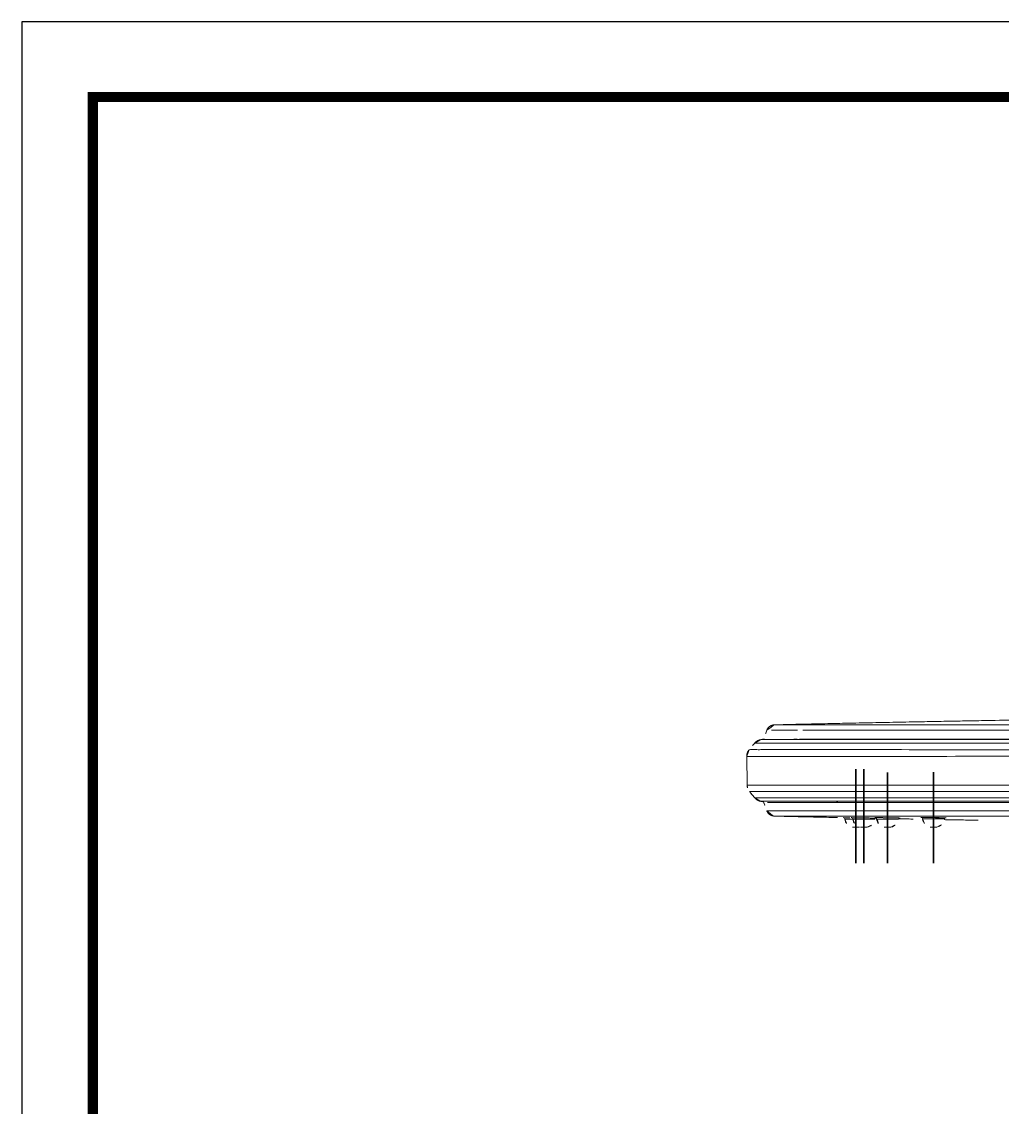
# Model space of a CAD drawing. Extents: x 16296660632 to 16296676033, y -37409619871 to -37409617369.
# Drawn here: x 16296675381.8 to 16296675526.2, y -37409617529.1 to -37409617369.3 of the extents above; entities that cross this region are included whole.
import ezdxf

# ---------------------------------------------------------------- set-up
doc = ezdxf.new("R2010")
doc.units = 0
doc.header["$LTSCALE"] = 10
doc.header["$MEASUREMENT"] = 0
doc.linetypes.add('CENTER', pattern=[2, 1.25, -0.25, 0.25, -0.25])
doc.linetypes.add('CENTERX2', pattern=[4, 2.5, -0.5, 0.5, -0.5])
doc.layers.get('0').update_dxf_attribs({"linetype": 'CONTINUOUS'})
doc.layers.add('1', color=7, linetype='CONTINUOUS')
doc.layers.add('중심선', color=1, linetype='CENTERX2')

msp = doc.modelspace()

# ---------------------------------------------------------------- linework, layer by layer
at = {"ltscale": 0.5}
msp.add_lwpolyline([(16296675381.837231, -37409617846.30687), (16296676032.837231, -37409617846.30687), (16296676032.837231, -37409617369.30687), (16296675381.837231, -37409617369.30687)], close=True, dxfattribs=at)
at = {"color": 5, "linetype": 'ByBlock', "lineweight": 200, "const_width": 1.5}
msp.add_lwpolyline([(16296675392.30542, -37409617825.882156), (16296676022.30542, -37409617825.882156), (16296676022.30542, -37409617380.382156), (16296675392.30542, -37409617380.382156)], close=True, dxfattribs=at)
at = {"layer": '1', "color": 7, "linetype": 'Continuous', "lineweight": 18}
for p, q in [((16296675488.55282, -37409617477.425117), (16296675488.589821, -37409617481.664673)), ((16296675502.941389, -37409617486.455788), (16296675502.97953, -37409617486.672127)), ((16296675504.116579, -37409617486.452377), (16296675504.154921, -37409617486.66983)), ((16296675507.38587, -37409617486.66983), (16296675507.41263, -37409617486.518097)), ((16296675507.626499, -37409617486.440277), (16296675507.664709, -37409617486.656952)), ((16296675510.89566, -37409617486.656952), (16296675510.923441, -37409617486.49942)), ((16296675514.39299, -37409617486.420052), (16296675514.43079, -37409617486.634438)), ((16296675517.661751, -37409617486.634438), (16296675517.691, -37409617486.468529)), ((16296675505.095011, -37409617487.867393), (16296675504.095011, -37409617487.867393)), ((16296675506.270399, -37409617487.865082), (16296675505.270399, -37409617487.865082)), ((16296675509.78019, -37409617487.852211), (16296675508.78019, -37409617487.852211)), ((16296675516.54627, -37409617487.829697), (16296675515.54627, -37409617487.829697))]:
    msp.add_line(p, q, dxfattribs=at)
at = {"layer": '1', "color": 7, "linetype": 'Continuous', "lineweight": 13}
for p, q in [((16296675504.155439, -37409617486.672127), (16296675502.97953, -37409617486.672127)), ((16296675507.38587, -37409617486.66983), (16296675504.154921, -37409617486.66983)), ((16296675510.89566, -37409617486.656952), (16296675507.664709, -37409617486.656952)), ((16296675517.661751, -37409617486.634438), (16296675514.43079, -37409617486.634438))]:
    msp.add_line(p, q, dxfattribs=at)
at = {"layer": '1', "color": 7, "linetype": 'Continuous', "lineweight": 18}
for centre, start, end in [((16296675504.456751, -37409617486.411659), 189.99981966, 256.04528578), ((16296675505.63213, -37409617486.409363), 189.99981966, 256.04528578), ((16296675504.733271, -37409617486.411659), 283.95471422, 287.58212171), ((16296675505.908661, -37409617486.409363), 283.95471422, 350.00018034), ((16296675509.14192, -37409617486.396477), 189.99981966, 256.04528578), ((16296675509.418449, -37409617486.396477), 283.95471422, 350.00018034), ((16296675515.908001, -37409617486.37397), 189.99981966, 256.04528578), ((16296675516.18454, -37409617486.37397), 283.95471422, 350.00018034)]:
    msp.add_arc(centre, 1.5, start, end, dxfattribs=at)
msp.add_ellipse((16296675490.08976, -37409617481.65155), major_axis=(0.475453, 1.422654), ratio=1, start_param=1.9020684455, end_param=2.5961518513, dxfattribs=at)
for points, knots in [([(16296675600.23868, -37409617471.351562), (16296675599.0021, -37409617471.356171), (16296675595.342791, -37409617471.37114), (16296675589.479971, -37409617471.401817), (16296675582.869221, -37409617471.444), (16296675577.27511, -37409617471.48597), (16296675572.61273, -37409617471.525078), (16296675568.79702, -37409617471.559776), (16296675565.342079, -37409617471.593369), (16296675561.977381, -37409617471.628014), (16296675558.39641, -37409617471.666962), (16296675554.3344, -37409617471.71389), (16296675549.75635, -37409617471.770233), (16296675544.72481, -37409617471.836403), (16296675539.392111, -37409617471.911392), (16296675533.933491, -37409617471.993492), (16296675528.489651, -37409617472.080437), (16296675523.94915, -37409617472.157158), (16296675520.31448, -37409617472.221283), (16296675517.392879, -37409617472.274246), (16296675514.148371, -37409617472.334778), (16296675510.482491, -37409617472.405342), (16296675506.59803, -37409617472.48275), (16296675502.799801, -37409617472.560966), (16296675499.385441, -37409617472.634003), (16296675496.524401, -37409617472.695183), (16296675494.824381, -37409617472.736931), (16296675494.07951, -37409617472.75589)], [0, 0, 0, 0, 0.0349417361, 0.1034002877, 0.1656655032, 0.2217425314, 0.2614750586, 0.2974129654, 0.3295657451, 0.3591045097, 0.3924928588, 0.4307574686, 0.4738905568, 0.5218627427, 0.5729437372, 0.6245891133, 0.676122078, 0.7267874055, 0.7529062709, 0.7788412694, 0.8093555187, 0.8446009801, 0.8824455589, 0.9191385793, 0.9519486906, 0.9789459083, 1, 1, 1, 1]), ([(16296675494.07975, -37409617472.755882), (16296675493.985929, -37409617472.758469), (16296675493.77795, -37409617472.764214), (16296675493.46294, -37409617472.773323), (16296675493.150499, -37409617472.781754), (16296675492.917789, -37409617472.787727), (16296675492.76236, -37409617472.791199), (16296675492.73439, -37409617472.791817)], [0, 0, 0, 0, 0.392822996, 0.689407422, 0.8904704692, 0.981209103, 1, 1, 1, 1]), ([(16296675490.62767, -37409617474.968323), (16296675490.661949, -37409617474.967331), (16296675490.73045, -37409617474.965347), (16296675491.10955, -37409617474.973831), (16296675491.821871, -37409617474.967209), (16296675493.327681, -37409617474.972191), (16296675496.028761, -37409617474.973824), (16296675500.612089, -37409617474.964951), (16296675504.290251, -37409617474.971046), (16296675508.64403, -37409617474.968353), (16296675514.16291, -37409617474.966217), (16296675520.63385, -37409617474.971222), (16296675525.93157, -37409617474.967773), (16296675531.564791, -37409617474.969254), (16296675537.399349, -37409617474.971718), (16296675543.34598, -37409617474.969788), (16296675551.363319, -37409617474.970543), (16296675561.489031, -37409617474.973671), (16296675573.684219, -37409617474.970383), (16296675585.89427, -37409617474.971397), (16296675599.6105, -37409617474.97226), (16296675611.847191, -37409617474.970642), (16296675620.007179, -37409617474.970284), (16296675622.59458, -37409617474.970169)], [0, 0, 0, 0, 0.0356633735, 0.0712636239, 0.1068449259, 0.1424576479, 0.2492353715, 0.3116000348, 0.3425471391, 0.37336555, 0.4356868512, 0.4668495965, 0.4981385619, 0.5296517392, 0.5610758629, 0.5923352151, 0.6235999697, 0.6862713716, 0.7490528786, 0.8117906027, 0.8745196925, 0.9602123317, 1, 1, 1, 1]), ([(16296675496.81246, -37409617474.901291), (16296675498.92131, -37409617474.902069), (16296675501.7871, -37409617474.901016), (16296675508.03265, -37409617474.902412), (16296675510.4597, -37409617474.901749), (16296675515.93399, -37409617474.901558), (16296675518.99132, -37409617474.902519), (16296675528.98955, -37409617474.901237), (16296675536.5867, -37409617474.901558), (16296675551.953079, -37409617474.901047), (16296675559.78315, -37409617474.89637), (16296675567.594641, -37409617474.900253)], [0, 0, 0, 0, 0.25, 0.25, 0.375, 0.375, 0.5, 0.5, 0.75, 0.75, 1, 1, 1, 1]), ([(16296675622.5945, -37409617484.207199), (16296675606.427031, -37409617484.207153), (16296675590.263201, -37409617484.213013), (16296675570.1206, -37409617484.205704), (16296675566.093611, -37409617484.210136), (16296675558.054001, -37409617484.210449), (16296675554.041361, -37409617484.206497), (16296675546.06814, -37409617484.207863), (16296675542.10741, -37409617484.207314), (16296675534.279249, -37409617484.206444), (16296675530.45837, -37409617484.20536), (16296675523.253611, -37409617484.209084), (16296675519.81477, -37409617484.210609), (16296675513.66226, -37409617484.211487), (16296675510.91964, -37409617484.210091), (16296675506.138371, -37409617484.203911), (16296675504.15382, -37409617484.207932), (16296675500.768419, -37409617484.20845), (16296675499.365101, -37409617484.207382), (16296675495.77857, -37409617484.206589), (16296675494.28322, -37409617484.204712), (16296675492.18718, -37409617484.209686), (16296675491.60001, -37409617484.20723), (16296675491.600071, -37409617484.208099)], [0, 0, 0, 0, 0.25, 0.25, 0.3125, 0.3125, 0.375, 0.375, 0.4375, 0.4375, 0.5, 0.5, 0.5625, 0.5625, 0.625, 0.625, 0.6875, 0.6875, 0.75, 0.75, 0.875, 0.875, 1, 1, 1, 1]), ([(16296675501.7684, -37409617484.108528), (16296675501.81995, -37409617484.126831), (16296675501.891041, -37409617484.156517), (16296675501.95966, -37409617484.191628), (16296675501.978861, -37409617484.202003)], [0, 0, 0, 0, 0.7169945936, 1, 1, 1, 1]), ([(16296675492.7509, -37409617486.222908), (16296675492.77084, -37409617486.223343), (16296675492.918791, -37409617486.226631), (16296675493.143049, -37409617486.232422), (16296675493.458771, -37409617486.240913), (16296675493.77178, -37409617486.249977), (16296675493.98012, -37409617486.255722), (16296675494.073771, -37409617486.258308)], [0, 0, 0, 0, 0.0135761566, 0.104437798, 0.3063371247, 0.6046133394, 1, 1, 1, 1]), ([(16296675494.07353, -37409617486.258301), (16296675494.753969, -37409617486.275742), (16296675496.29343, -37409617486.313812), (16296675498.87114, -37409617486.36924), (16296675501.078739, -37409617486.416939), (16296675502.42729, -37409617486.444946), (16296675502.7377, -37409617486.45137)], [0, 0, 0, 0, 0.2356206505, 0.5330758764, 0.8925223717, 1, 1, 1, 1]), ([(16296675502.737551, -37409617486.451576), (16296675502.737551, -37409617486.451591), (16296675502.77331, -37409617486.452316), (16296675502.910379, -37409617486.455162), (16296675503.013599, -37409617486.457298), (16296675503.272289, -37409617486.462646), (16296675503.431339, -37409617486.465927), (16296675503.764009, -37409617486.472809), (16296675503.9382, -37409617486.476402), (16296675504.117821, -37409617486.48011)], [0, 0, 0, 0, 0.2567476775, 0.2567476775, 0.5134937056, 0.5134937056, 0.770270135, 0.770270135, 1, 1, 1, 1]), ([(16296675503.913151, -37409617486.450439), (16296675503.91305, -37409617486.449883), (16296675503.9487, -37409617486.450043), (16296675504.08559, -37409617486.451729), (16296675504.188709, -37409617486.453293), (16296675504.44725, -37409617486.457603), (16296675504.606239, -37409617486.460388), (16296675504.957319, -37409617486.466797), (16296675505.15427, -37409617486.470512), (16296675505.558371, -37409617486.478317), (16296675505.771099, -37409617486.482529), (16296675506.18268, -37409617486.49086), (16296675506.387199, -37409617486.495087), (16296675506.759809, -37409617486.503021), (16296675506.933041, -37409617486.506813), (16296675507.224621, -37409617486.513443), (16296675507.347, -37409617486.516373), (16296675507.524651, -37409617486.520973), (16296675507.58238, -37409617486.522697), (16296675507.611059, -37409617486.52404), (16296675507.614441, -37409617486.524292), (16296675507.61445, -37409617486.524483)], [0, 0, 0, 0, 0.1073627232, 0.1073627232, 0.2147249832, 0.2147249832, 0.322096161, 0.322096161, 0.429487925, 0.429487925, 0.5369016112, 0.5369016112, 0.6443290261, 0.6443290261, 0.7517568275, 0.7517568275, 0.859170354, 0.859170354, 0.9665619916, 0.9665619916, 1, 1, 1, 1]), ([(16296675507.423559, -37409617486.441093), (16296675507.423361, -37409617486.439919), (16296675507.4589, -37409617486.439377), (16296675507.595591, -37409617486.439659), (16296675507.698629, -37409617486.440468), (16296675507.95702, -37409617486.443291), (16296675508.11594, -37409617486.445343), (16296675508.466921, -37409617486.450394), (16296675508.66382, -37409617486.453461), (16296675509.067869, -37409617486.460167), (16296675509.280581, -37409617486.463913), (16296675509.69216, -37409617486.471558), (16296675509.8967, -37409617486.475563), (16296675510.26939, -37409617486.483292), (16296675510.442671, -37409617486.487122), (16296675510.734409, -37409617486.494087), (16296675510.85688, -37409617486.497307), (16296675511.03475, -37409617486.502731), (16296675511.0926, -37409617486.504997), (16296675511.12149, -37409617486.507133), (16296675511.12491, -37409617486.507584), (16296675511.12488, -37409617486.507973)], [0, 0, 0, 0, 0.1073298812, 0.1073298812, 0.2146595858, 0.2146595858, 0.3219932245, 0.3219932245, 0.4293413762, 0.4293413762, 0.53670768, 0.53670768, 0.6440881049, 0.6440881049, 0.751472959, 0.751472959, 0.8588508299, 0.8588508299, 0.966213093, 0.966213093, 1, 1, 1, 1]), ([(16296675514.19066, -37409617486.424316), (16296675514.190319, -37409617486.422417), (16296675514.22574, -37409617486.421021), (16296675514.362209, -37409617486.419456), (16296675514.465151, -37409617486.419273), (16296675514.723379, -37409617486.420097), (16296675514.882231, -37409617486.421127), (16296675515.233101, -37409617486.424248), (16296675515.42996, -37409617486.426376), (16296675515.833941, -37409617486.43145), (16296675516.04664, -37409617486.434464), (16296675516.45821, -37409617486.440941), (16296675516.662769, -37409617486.444504), (16296675517.03554, -37409617486.451714), (16296675517.208891, -37409617486.455437), (16296675517.50079, -37409617486.462547), (16296675517.623381, -37409617486.466042), (16296675517.801479, -37409617486.472267), (16296675517.85947, -37409617486.475113), (16296675517.88862, -37409617486.478157), (16296675517.89209, -37409617486.478859), (16296675517.89201, -37409617486.4795)], [0, 0, 0, 0, 0.1072979107, 0.1072979107, 0.2145960069, 0.2145960069, 0.3218915447, 0.3218915447, 0.4291916792, 0.4291916792, 0.5365021529, 0.5365021529, 0.6438245313, 0.6438245313, 0.7511556763, 0.7511556763, 0.8584887873, 0.8584887873, 0.9658158797, 0.9658158797, 1, 1, 1, 1]), ([(16296675510.9028, -37409617486.616814), (16296675511.4277, -37409617486.627052), (16296675512.624901, -37409617486.65023), (16296675513.8221, -37409617486.673073), (16296675514.4944, -37409617486.685783)], [0, 0, 0, 0, 0.4384440098, 1, 1, 1, 1]), ([(16296675517.6126, -37409617486.743874), (16296675517.854031, -37409617486.748306), (16296675518.90481, -37409617486.76754), (16296675521.946831, -37409617486.822502), (16296675524.747471, -37409617486.870049), (16296675526.73877, -37409617486.902451)], [0, 0, 0, 0, 0.0793668653, 0.3454224333, 1, 1, 1, 1])]:
    msp.add_open_spline(points, degree=3, knots=knots, dxfattribs=at)
for points, degree in [([(16296675491.50769, -37409617473.583923), (16296675491.34783, -37409617474.02314), (16296675491.187969, -37409617474.462357), (16296675491.028099, -37409617474.901581)], 3), ([(16296675492.609051, -37409617472.794632), (16296675492.621849, -37409617472.794243), (16296675492.63464, -37409617472.793854), (16296675492.66379, -37409617472.793282)], 3), ([(16296675492.663971, -37409617472.793282), (16296675492.634529, -37409617472.793854), (16296675492.62179, -37409617472.794243), (16296675492.609051, -37409617472.794632)], 3), ([(16296675490.622141, -37409617474.969254), (16296675491.207211, -37409617474.871727)], 1), ([(16296675495.459129, -37409617474.900917), (16296675495.895651, -37409617474.900963), (16296675496.373091, -37409617474.901123), (16296675496.896761, -37409617474.901321)], 3), ([(16296675495.59831, -37409617474.878181), (16296675495.55192, -37409617474.885773), (16296675495.505529, -37409617474.893341), (16296675495.459129, -37409617474.900917)], 3), ([(16296675496.812429, -37409617474.901443), (16296675496.34927, -37409617474.901443), (16296675495.92275, -37409617474.901443), (16296675495.5291, -37409617474.901443)], 3), ([(16296675489.726919, -37409617475.481613), (16296675489.45495, -37409617475.80265), (16296675489.18297, -37409617476.123703), (16296675488.91099, -37409617476.444733)], 3), ([(16296675489.718679, -37409617483.534157), (16296675488.94523, -37409617482.62114)], 1), ([(16296675490.61661, -37409617484.044182), (16296675491.02569, -37409617484.112373)], 1), ([(16296675491.02495, -37409617484.110336), (16296675491.18498, -37409617484.550049), (16296675491.34502, -37409617484.989761), (16296675491.50506, -37409617485.429466)], 3), ([(16296675492.432159, -37409617486.20343), (16296675492.6327, -37409617486.220032)], 1), ([(16296675492.65761, -37409617486.22094), (16296675492.63456, -37409617486.22049), (16296675492.62196, -37409617486.220154), (16296675492.61133, -37409617486.219833)], 3), ([(16296675507.40777, -37409617486.547394), (16296675507.487261, -37409617486.549004), (16296675507.56675, -37409617486.550613), (16296675507.646231, -37409617486.552208)], 3)]:
    msp.add_open_spline(points, degree=degree, dxfattribs=at)
for points, weights in [([(16296675491.50769, -37409617473.583923), (16296675491.788429, -37409617472.812599), (16296675492.609051, -37409617472.794632)], [1, 0.825381919497, 1]), ([(16296675489.721439, -37409617475.476936), (16296675490.07653, -37409617475.060188), (16296675490.61661, -37409617474.970169)], [0.999497707828, 0.939139821635, 1]), ([(16296675488.552771, -37409617477.419601), (16296675488.54793, -37409617476.864548), (16296675488.905569, -37409617476.440041)], [1, 0.937619477865, 0.999516411095]), ([(16296675489.718679, -37409617483.534157), (16296675490.074141, -37409617483.953773), (16296675490.61661, -37409617484.044182)], [1, 0.938887634808, 1]), ([(16296675491.502701, -37409617485.430344), (16296675491.74362, -37409617486.092247), (16296675492.439011, -37409617486.204552)], [0.99999484672, 0.846335674812, 0.963096525886])]:
    msp.add_rational_spline(points, weights, degree=2, dxfattribs=at)
at = {"layer": '1', "color": 7, "linetype": 'Continuous', "lineweight": 13}
for points, knots in [([(16296675496.02548, -37409617473.574013), (16296675494.485701, -37409617473.575737), (16296675493.4237, -37409617473.577461), (16296675491.915621, -37409617473.58036), (16296675491.512991, -37409617473.582253), (16296675491.50769, -37409617473.583923)], [0, 0, 0, 0, 0.5, 0.5, 1, 1, 1, 1]), ([(16296675492.66379, -37409617472.793282), (16296675492.670309, -37409617472.793159), (16296675492.733879, -37409617472.791992), (16296675493.082479, -37409617472.787086), (16296675494.14678, -37409617472.7836), (16296675496.096689, -37409617472.784241), (16296675498.93681, -37409617472.786003), (16296675503.13641, -37409617472.787354), (16296675508.666161, -37409617472.789368), (16296675515.345409, -37409617472.790031), (16296675521.68314, -37409617472.789413), (16296675529.08849, -37409617472.788277), (16296675539.03826, -37409617472.786118), (16296675551.06889, -37409617472.783417), (16296675563.290199, -37409617472.780884), (16296675577.106449, -37409617472.778839), (16296675596.69586, -37409617472.77626), (16296675612.610189, -37409617472.775871), (16296675622.59461, -37409617472.775627)], [0, 0, 0, 0, 0.0048984074, 0.0424354803, 0.1066596054, 0.1707710213, 0.2349716202, 0.2936814879, 0.363235337, 0.4143500365, 0.4517321415, 0.491369393, 0.5496018249, 0.6190183431, 0.6865242283, 0.7458441692, 0.8405464269, 1, 1, 1, 1]), ([(16296675622.59458, -37409617473.564636), (16296675610.22747, -37409617473.565491), (16296675597.862619, -37409617473.563232), (16296675579.347151, -37409617473.565903), (16296675573.18022, -37409617473.569473), (16296675560.86412, -37409617473.564278), (16296675554.693041, -37409617473.569763), (16296675542.501011, -37409617473.569473), (16296675536.49313, -37409617473.570877), (16296675527.863741, -37409617473.571533), (16296675525.066799, -37409617473.571251), (16296675519.848749, -37409617473.571709), (16296675517.403049, -37409617473.572144), (16296675512.82884, -37409617473.572731), (16296675510.739941, -37409617473.571922), (16296675507.06065, -37409617473.573662), (16296675505.435659, -37409617473.573677), (16296675501.10471, -37409617473.572319), (16296675498.97451, -37409617473.574577), (16296675497.313881, -37409617473.574783)], [0, 0, 0, 0, 0.25, 0.25, 0.375, 0.375, 0.5, 0.5, 0.625, 0.625, 0.6875, 0.6875, 0.75, 0.75, 0.8125, 0.8125, 0.875, 0.875, 1, 1, 1, 1]), ([(16296675488.908331, -37409617476.447884), (16296675488.92211, -37409617476.447906), (16296675488.97212, -37409617476.448021), (16296675489.22439, -37409617476.419456), (16296675489.857901, -37409617476.445793), (16296675490.72127, -37409617476.444931), (16296675492.35302, -37409617476.425888), (16296675495.20565, -37409617476.434883), (16296675499.87067, -37409617476.43705), (16296675505.96434, -37409617476.443169), (16296675514.42713, -37409617476.44503), (16296675524.83497, -37409617476.447983), (16296675534.95612, -37409617476.447067), (16296675546.159981, -37409617476.445763), (16296675555.97192, -37409617476.398979), (16296675565.810101, -37409617476.431198), (16296675578.94375, -37409617476.434692), (16296675593.755211, -37409617476.42511), (16296675610.230659, -37409617476.433144), (16296675618.47353, -37409617476.435677), (16296675622.59454, -37409617476.436951)], [0, 0, 0, 0, 0.0172704606, 0.0626369866, 0.0939240817, 0.1252351186, 0.1749954645, 0.2504591076, 0.3121745714, 0.3746095951, 0.4372425016, 0.500377796, 0.5625552322, 0.5999236167, 0.6749316434, 0.7124304042, 0.749928387, 0.8749416453, 0.937477349, 1, 1, 1, 1]), ([(16296675622.5942, -37409617475.480186), (16296675606.26726, -37409617475.480026), (16296675589.92841, -37409617475.483749), (16296675565.55164, -37409617475.478867), (16296675557.430479, -37409617475.479156), (16296675541.239571, -37409617475.479446), (16296675533.106359, -37409617475.479317), (16296675521.99439, -37409617475.47966), (16296675518.471161, -37409617475.479553), (16296675512.187071, -37409617475.47982), (16296675509.387211, -37409617475.47998), (16296675504.53269, -37409617475.479446), (16296675502.504061, -37409617475.478416), (16296675499.04476, -37409617475.478157), (16296675497.61392, -37409617475.4785), (16296675493.994539, -37409617475.478401), (16296675492.449631, -37409617475.477318), (16296675490.858431, -37409617475.4785), (16296675490.41654, -37409617475.478394), (16296675489.871201, -37409617475.478188), (16296675489.76737, -37409617475.478279), (16296675489.72967, -37409617475.478371)], [0, 0, 0, 0, 0.25, 0.25, 0.375, 0.375, 0.5, 0.5, 0.5625, 0.5625, 0.625, 0.625, 0.6875, 0.6875, 0.75, 0.75, 0.875, 0.875, 0.9375, 0.9375, 1, 1, 1, 1]), ([(16296675622.594549, -37409617477.419601), (16296675605.98472, -37409617477.420517), (16296675589.369431, -37409617477.42144), (16296675568.678841, -37409617477.422577), (16296675564.54578, -37409617477.422821), (16296675556.278641, -37409617477.423279), (16296675552.15354, -37409617477.423508), (16296675539.914749, -37409617477.424187), (16296675531.839609, -37409617477.42466), (16296675517.28883, -37409617477.425583), (16296675510.88117, -37409617477.426033), (16296675501.25902, -37409617477.426964), (16296675497.875641, -37409617477.427406), (16296675492.954969, -37409617477.428337), (16296675491.372919, -37409617477.428787), (16296675489.15712, -37409617477.42971), (16296675488.55851, -37409617477.430183), (16296675488.55287, -37409617477.430634)], [0, 0, 0, 0, 0.25, 0.25, 0.3125, 0.3125, 0.375, 0.375, 0.5, 0.5, 0.625, 0.625, 0.75, 0.75, 0.875, 0.875, 1, 1, 1, 1]), ([(16296675488.589821, -37409617481.664673), (16296675488.595461, -37409617481.664673), (16296675489.193951, -37409617481.664673), (16296675491.409349, -37409617481.664673), (16296675492.99111, -37409617481.664673), (16296675496.68034, -37409617481.664673), (16296675498.13633, -37409617481.664673), (16296675501.64533, -37409617481.664673), (16296675503.696091, -37409617481.664673), (16296675508.50403, -37409617481.664673), (16296675511.284901, -37409617481.664673), (16296675517.5151, -37409617481.664673), (16296675520.946131, -37409617481.664673), (16296675528.216379, -37409617481.664673), (16296675532.06959, -37409617481.664673), (16296675539.967291, -37409617481.664673), (16296675544.001459, -37409617481.664673), (16296675552.158449, -37409617481.664673), (16296675556.28281, -37409617481.664673), (16296675564.549219, -37409617481.664673), (16296675568.6821, -37409617481.664673), (16296675589.37145, -37409617481.664673), (16296675605.985729, -37409617481.664673), (16296675622.594549, -37409617481.664673)], [0, 0, 0, 0, 0.1250000119, 0.1250000119, 0.2500000239, 0.2500000239, 0.3125000299, 0.3125000299, 0.3750000358, 0.3750000358, 0.4375000418, 0.4375000418, 0.5000000478, 0.5000000478, 0.5625000538, 0.5625000538, 0.6250000597, 0.6250000597, 0.6875000657, 0.6875000657, 0.7500000717, 0.7500000717, 1, 1, 1, 1]), ([(16296675622.594509, -37409617482.62114), (16296675614.41762, -37409617482.62114), (16296675606.24362, -37409617482.621109), (16296675589.89859, -37409617482.621162), (16296675581.73044, -37409617482.620659), (16296675565.42564, -37409617482.621407), (16296675557.2897, -37409617482.621628), (16296675545.058229, -37409617482.620987), (16296675540.999599, -37409617482.621094), (16296675533.057819, -37409617482.621178), (16296675529.15682, -37409617482.621147), (16296675521.61628, -37409617482.621178), (16296675518.05913, -37409617482.621262), (16296675511.702971, -37409617482.62101), (16296675508.850981, -37409617482.621368), (16296675501.45719, -37409617482.620689), (16296675498.161539, -37409617482.620956), (16296675493.247709, -37409617482.621262), (16296675491.712971, -37409617482.621178), (16296675489.527281, -37409617482.621094), (16296675488.950199, -37409617482.621117), (16296675488.94523, -37409617482.62114)], [0, 0, 0, 0, 0.1250001719, 0.1250001719, 0.2500001473, 0.2500001473, 0.3750001228, 0.3750001228, 0.4375001105, 0.4375001105, 0.5000000982, 0.5000000982, 0.5625000859, 0.5625000859, 0.6250000737, 0.6250000737, 0.7500000491, 0.7500000491, 0.8750000246, 0.8750000246, 1, 1, 1, 1]), ([(16296675489.718679, -37409617483.534157), (16296675489.723631, -37409617483.534142), (16296675490.29812, -37409617483.534103), (16296675492.475361, -37409617483.534203), (16296675494.00469, -37409617483.534279), (16296675498.882271, -37409617483.533989), (16296675502.15237, -37409617483.533707), (16296675509.44286, -37409617483.534393), (16296675512.249849, -37409617483.534027), (16296675518.514, -37409617483.534279), (16296675522.018339, -37409617483.534187), (16296675529.44791, -37409617483.534172), (16296675533.30299, -37409617483.534203), (16296675541.171009, -37409617483.534103), (16296675545.20084, -37409617483.534012), (16296675557.36463, -37409617483.534653), (16296675565.498949, -37409617483.534431), (16296675581.78009, -37409617483.533684), (16296675589.94002, -37409617483.53418), (16296675606.264071, -37409617483.534126), (16296675614.427891, -37409617483.534157), (16296675622.59453, -37409617483.534157)], [0, 0, 0, 0, 0.1249988952, 0.1249988952, 0.249999053, 0.249999053, 0.3749992109, 0.3749992109, 0.4374992898, 0.4374992898, 0.4999993687, 0.4999993687, 0.5624994476, 0.5624994476, 0.6249995265, 0.6249995265, 0.7499996843, 0.7499996843, 0.8749998422, 0.8749998422, 1, 1, 1, 1]), ([(16296675622.59453, -37409617484.044182), (16296675614.48934, -37409617484.044182), (16296675606.391781, -37409617484.044182), (16296675590.21209, -37409617484.044182), (16296675582.1285, -37409617484.044182), (16296675565.98317, -37409617484.044182), (16296675557.893539, -37409617484.044182), (16296675545.84717, -37409617484.044182), (16296675541.833611, -37409617484.044182), (16296675533.913191, -37409617484.044182), (16296675530.06225, -37409617484.044182), (16296675522.716101, -37409617484.044182), (16296675519.189581, -37409617484.044182), (16296675512.951071, -37409617484.044182), (16296675510.15299, -37409617484.044182), (16296675502.895781, -37409617484.044182), (16296675499.644831, -37409617484.044182), (16296675494.82369, -37409617484.044182), (16296675493.3337, -37409617484.044182), (16296675491.19776, -37409617484.044182), (16296675490.621771, -37409617484.044182), (16296675490.61661, -37409617484.044182)], [0, 0, 0, 0, 0.1249999651, 0.1249999651, 0.2500002249, 0.2500002249, 0.3750004846, 0.3750004846, 0.4375006145, 0.4375006145, 0.5000007444, 0.5000007444, 0.5625008743, 0.5625008743, 0.6250010042, 0.6250010042, 0.7500012639, 0.7500012639, 0.8750015237, 0.8750015237, 1, 1, 1, 1]), ([(16296675491.50506, -37409617485.429459), (16296675491.548651, -37409617485.430298), (16296675492.10009, -37409617485.431137), (16296675494.27766, -37409617485.432823), (16296675495.8389, -37409617485.433662), (16296675500.626539, -37409617485.43531), (16296675503.89768, -37409617485.436172), (16296675510.744659, -37409617485.437424), (16296675513.360649, -37409617485.43782), (16296675519.244699, -37409617485.43869), (16296675522.4876, -37409617485.439087), (16296675532.798429, -37409617485.440353), (16296675540.57029, -37409617485.441193), (16296675552.545349, -37409617485.442436), (16296675556.61248, -37409617485.442863), (16296675564.81815, -37409617485.443703), (16296675568.938231, -37409617485.444122), (16296675589.530371, -37409617485.446213), (16296675606.064529, -37409617485.447891), (16296675622.594549, -37409617485.449562)], [0, 0, 0, 0, 0.125, 0.125, 0.25, 0.25, 0.375, 0.375, 0.4375, 0.4375, 0.5, 0.5, 0.625, 0.625, 0.6875, 0.6875, 0.75, 0.75, 1, 1, 1, 1]), ([(16296675622.59454, -37409617486.238564), (16296675618.2155, -37409617486.238533), (16296675610.045601, -37409617486.238457), (16296675598.67741, -37409617486.237747), (16296675589.078939, -37409617486.236862), (16296675581.249849, -37409617486.235909), (16296675573.07593, -37409617486.234779), (16296675563.07992, -37409617486.233299), (16296675550.755939, -37409617486.230743), (16296675538.51207, -37409617486.228012), (16296675528.778431, -37409617486.22583), (16296675521.6574, -37409617486.225052), (16296675515.332109, -37409617486.224136), (16296675509.336889, -37409617486.224854), (16296675503.481489, -37409617486.226837), (16296675499.14995, -37409617486.228104), (16296675496.06576, -37409617486.230026), (16296675494.129419, -37409617486.230614), (16296675493.07262, -37409617486.227097), (16296675492.72698, -37409617486.222221), (16296675492.66419, -37409617486.221062), (16296675492.65761, -37409617486.22094)], [0, 0, 0, 0, 0.0699191282, 0.1304468807, 0.1815929603, 0.2233494747, 0.2556988738, 0.3124584656, 0.3835799866, 0.4535126938, 0.5111605588, 0.5476355664, 0.5841044445, 0.6384634936, 0.6895727258, 0.765849794, 0.8297234777, 0.8936685195, 0.9576556335, 0.9949844718, 1, 1, 1, 1])]:
    msp.add_open_spline(points, degree=3, knots=knots, dxfattribs=at)
for points in [[(16296675497.313869, -37409617473.574806), (16296675496.849211, -37409617473.574493), (16296675496.421021, -37409617473.574226), (16296675496.02548, -37409617473.574013)], [(16296675495.529209, -37409617474.900902), (16296675495.923161, -37409617474.900993), (16296675496.34964, -37409617474.9011), (16296675496.812469, -37409617474.901283)]]:
    msp.add_open_spline(points, degree=3, dxfattribs=at)
at = {"layer": '중심선', "linetype": 'CENTER'}
for points, knots in [([(16296675504.595011, -37409617493.172127), (16296675504.595011, -37409617483.74189), (16296675504.595011, -37409617478.74189)], [0, 0, 0.6535055443, 1, 1]), ([(16296675505.770399, -37409617493.16983), (16296675505.770399, -37409617483.739662), (16296675505.770399, -37409617478.739662)], [0, 0, 0.6535036306, 1, 1]), ([(16296675509.28019, -37409617493.156952), (16296675509.28019, -37409617488.156952), (16296675509.28019, -37409617478.73233)], [0, 0, 0.3466294484, 1, 1]), ([(16296675516.04627, -37409617493.134438), (16296675516.04627, -37409617488.134438), (16296675516.04627, -37409617478.718193)], [0, 0, 0.3468309542, 1, 1])]:
    msp.add_open_spline(points, degree=1, knots=knots, dxfattribs=at)

doc.saveas('drawing.dxf')
